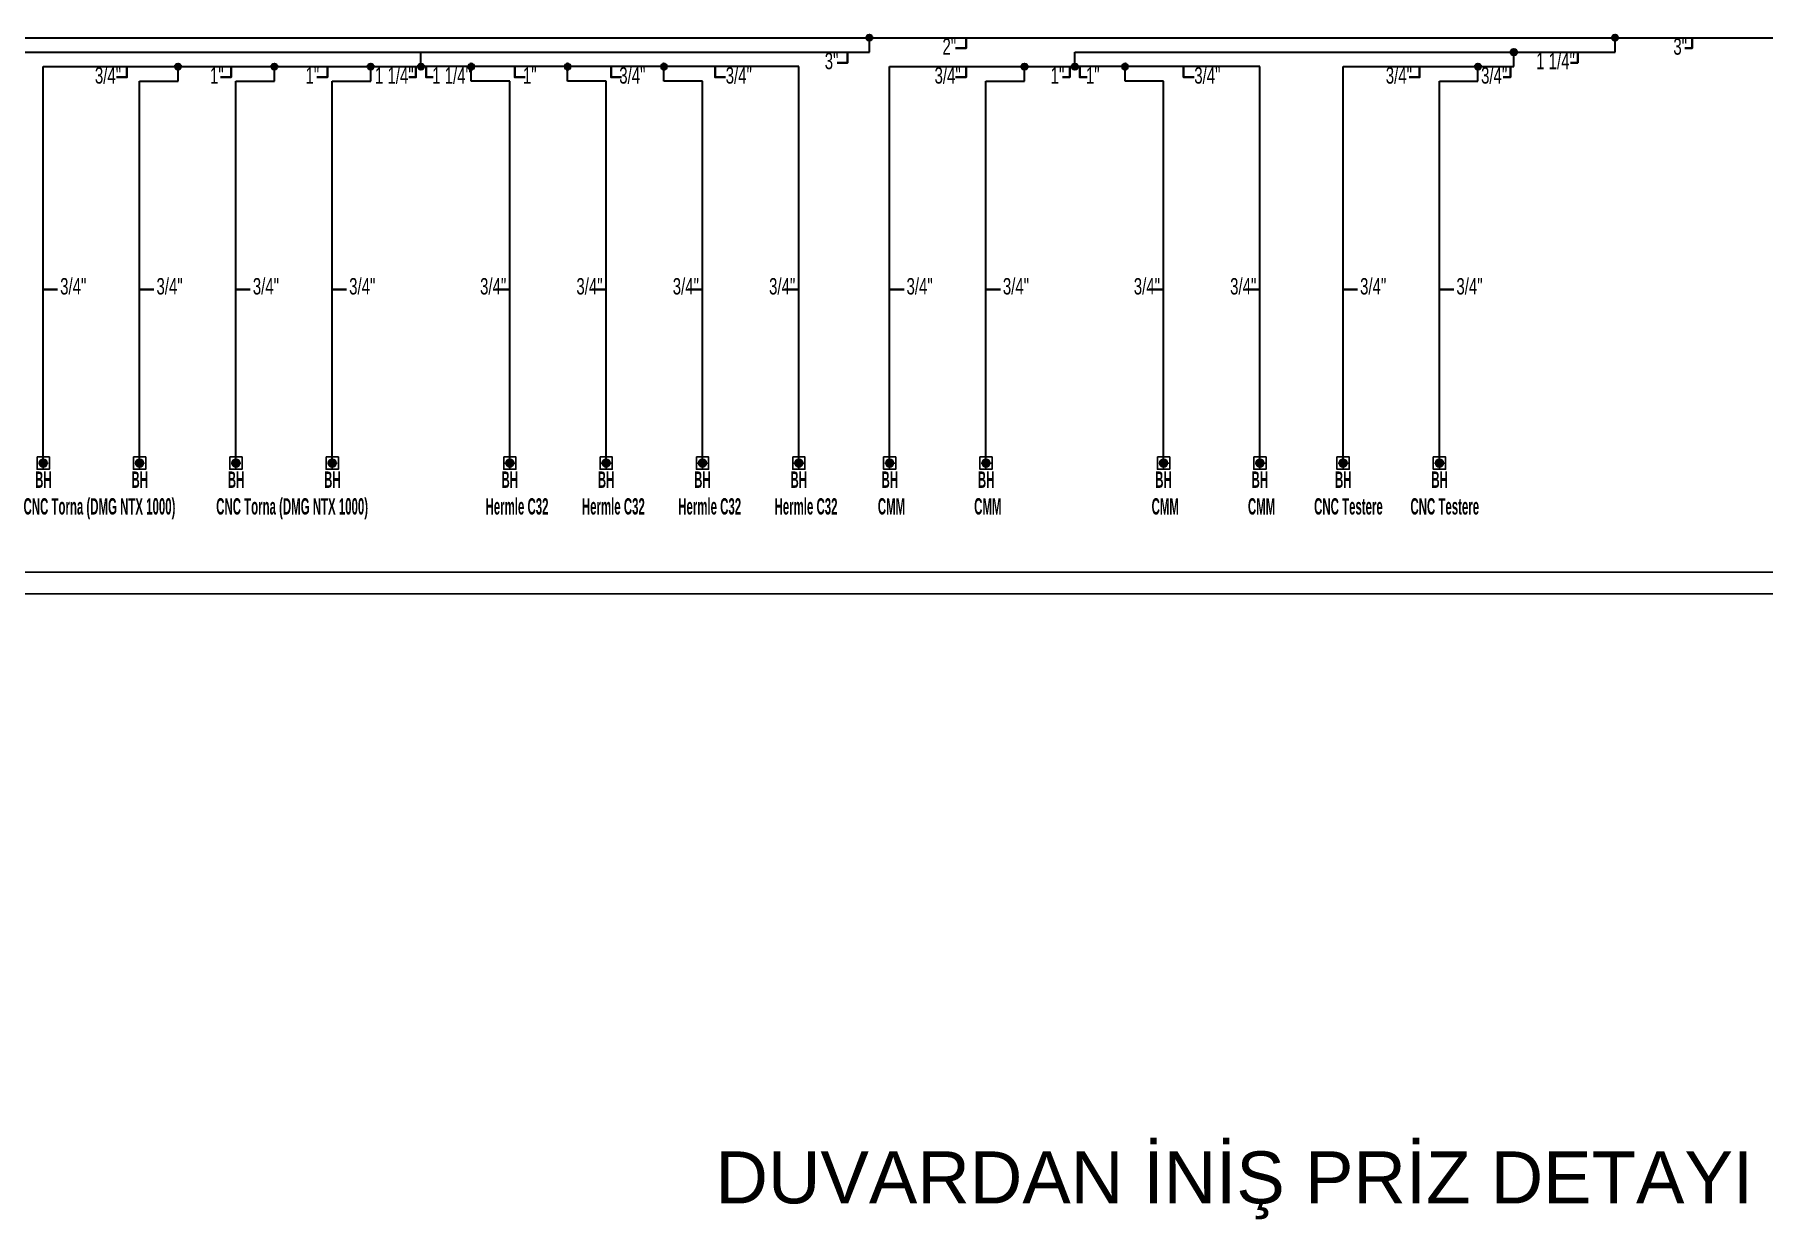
# Model space of a CAD drawing. Header units: centimetres. Extents: x 392964 to 515689, y 49661 to 58661.
# Drawn here: x 504907 to 506702, y 52688 to 53918 of the extents above; entities that cross this region are included whole.
import ezdxf
from ezdxf.enums import TextEntityAlignment as Align

# ---------------------------------------------------------------- set-up
doc = ezdxf.new("R2010")
doc.units = ezdxf.units.CM
doc.linetypes.add('MEDSISTEMBH_LINE', pattern=[1.5, 1.3, 0, -0.2])
doc.layers.add('---___EB_draft04_yazi', color=8, linetype='Continuous')
doc.layers.add('-M-VALVE', color=7, linetype='Continuous')
for name, color, linetype, lineweight in [('0-KRCN-BAS HAVA', 101, 'BASINÇ HAVA', 35), ('0-KRCN-SHT-02CIHAZ', 132, 'Continuous', 25), ('_MDS_0', 7, 'Continuous', 30), ('_MDS_BORU_22.00X1.00_BASINÇLI HAVA', 5, 'Continuous', 30), ('_MDS_TEE', 7, 'Continuous', 30)]:
    doc.layers.add(name, color=color, linetype=linetype, lineweight=lineweight)
doc.styles.add('Normal', font='arial.ttf')
doc.styles.add('ON', font='ARIALN.TTF', dxfattribs={"width": 0.8, "height": 6})
doc.styles.add('OYAK', font='arialbd.ttf')
doc.styles.get("Standard").update_dxf_attribs({"font": 'arial.ttf'})
doc.linetypes.add('BASINÇ HAVA', pattern='A,0.5,-0.2,["BH",Standard,S=0.1,R=0,X=-0.1,Y=-0.05],-0.2', length=0.9)

# ---------------------------------------------------------------- blocks, each defined once
blk = doc.blocks.new('TEE')
at = {"layer": '_MDS_TEE'}
h = blk.add_hatch(color=256, dxfattribs=at)
h.dxf.hatch_style = 1
edge = h.paths.add_edge_path()
edge.add_arc((0, 0), 50, 0, 360)
blk.add_circle((0, 0), 50, dxfattribs=at)
blk = doc.blocks.new('G$C63E5540C')
at = {"layer": '-M-VALVE', "color": 7}
for p, q in [((-4, 0), (4.1, 0)), ((-0.6, 0.5), (-0.6, -0.4)), ((-0.2, 1.4), (-0.2, 1.1)), ((0, -4), (0, 4.1)), ((0.2, 1.4), (0.2, 1.1)), ((0.6, 0.5), (0.6, -0.4))]:
    blk.add_line(p, q, dxfattribs=at)
blk.add_lwpolyline([(-5, 5), (5, 5), (5, -5), (-5, -5)], close=True, dxfattribs=at)
for radius in [3.23, 3.02, 3.02, 2.11, 2.11, 2, 2.01, 1.39, 1.12, 0.808, 0.742, 0.528, 0.449, 0.277, 0.00284]:
    blk.add_circle((0, 0), radius, dxfattribs=at)
for radius, start, end in [(0.594, 7.7463, 172.2537), (0.627, 20.1809, 159.8191), (0.594, 187.7463, 352.2537), (0.627, 200.1809, 339.8191)]:
    blk.add_arc((0, 0), radius, start, end, dxfattribs=at)
for points in [[(-0.2, -0.1), (-0.2, -0.1), (-0.2, -0.1), (-0.2, -0.1), (-0.2, -0.1), (-0.2, -0.1), (-0.2, -0.1), (-0.2, 0), (-0.2, 0), (-0.2, 0), (-0.2, 0), (-0.2, 0.1), (-0.2, 0.1), (-0.2, 0.1), (-0.2, 0.1), (-0.2, 0.1), (-0.2, 0.1), (-0.2, 0.1)], [(0.2, 0.1), (0.2, 0.1), (0.2, 0.1), (0.2, 0.1), (0.2, 0.1), (0.2, 0.1), (0.2, 0.1), (0.2, 0), (0.2, 0), (0.2, 0), (0.2, 0), (0.2, -0.1), (0.2, -0.1), (0.2, -0.1), (0.2, -0.1), (0.2, -0.1), (0.2, -0.1), (0.2, -0.1)]]:
    blk.add_open_spline(points, degree=3, knots=[1.48617, 1.48617, 1.48617, 1.48617, 1.618518, 1.618518, 1.842375, 1.842375, 2.168854, 2.168854, 2.495334, 2.495334, 2.821813, 2.821813, 3.148293, 3.148293, 3.372149, 3.372149, 3.504498, 3.504498, 3.504498, 3.504498], dxfattribs=at)

msp = doc.modelspace()

# ---------------------------------------------------------------- linework, layer by layer
at = {"layer": '0-KRCN-BAS HAVA', "color": 4, "ltscale": 150}
for points in [[(505863.4, 53903.5), (505874.4, 53903.5), (505874.4, 53914.5)], [(506620.6, 53903.5), (506628.1, 53903.5), (506628.1, 53914.5)], [(505740.6, 53888.5), (505751.5, 53888.5), (505751.5, 53899.5)], [(506501.8, 53888.5), (506509.3, 53888.5), (506509.3, 53899.5)], [(504992.5, 53873.5), (505003.4, 53873.5), (505003.4, 53884.5)], [(505100.4, 53873.5), (505111.4, 53873.5), (505111.4, 53884.5)], [(505200.4, 53873.5), (505211.4, 53873.5), (505211.4, 53884.5)], [(505295.9, 53873.5), (505303.4, 53873.5), (505303.4, 53884.5)], [(505321.4, 53873.5), (505313.9, 53873.5), (505313.9, 53884.5)], [(505416.8, 53873.5), (505405.9, 53873.5), (505405.9, 53884.5)], [(505516.8, 53873.5), (505505.9, 53873.5), (505505.9, 53884.5)], [(505624.8, 53873.5), (505613.8, 53873.5), (505613.8, 53884.5)], [(505863.4, 53873.5), (505874.4, 53873.5), (505874.4, 53884.5)], [(505974.5, 53873.5), (505982, 53873.5), (505982, 53884.5)], [(506000, 53873.5), (505992.5, 53873.5), (505992.5, 53884.5)], [(506111.1, 53873.5), (506100.2, 53873.5), (506100.2, 53884.5)], [(506334.2, 53873.5), (506345.1, 53873.5), (506345.1, 53884.5)], [(506432, 53873.5), (506439.5, 53873.5), (506439.5, 53884.5)], [(504916.4, 53653.2), (504931.4, 53653.2)], [(505016.4, 53653.2), (505031.4, 53653.2)], [(505116.4, 53653.2), (505131.4, 53653.2)], [(505216.4, 53653.2), (505231.4, 53653.2)], [(505400.8, 53653.2), (505385.8, 53653.2)], [(505500.8, 53653.2), (505485.8, 53653.2)], [(505600.8, 53653.2), (505585.8, 53653.2)], [(505700.8, 53653.2), (505685.8, 53653.2)], [(505795.1, 53653.2), (505810.1, 53653.2)], [(505895.1, 53653.2), (505910.1, 53653.2)], [(506079.5, 53653.2), (506064.5, 53653.2)], [(506179.5, 53653.2), (506164.5, 53653.2)], [(506265.8, 53653.2), (506280.8, 53653.2)], [(506365.8, 53653.2), (506380.8, 53653.2)]]:
    msp.add_lwpolyline(points, dxfattribs=at)
at = {"layer": '0-KRCN-SHT-02CIHAZ', "color": 8}
for p, q in [((503564.1, 53359.5), (513155.2, 53359.5)), ((513155.2, 53337), (503564.1, 53337))]:
    msp.add_line(p, q, dxfattribs=at)
at = {"layer": '_MDS_BORU_22.00X1.00_BASINÇLI HAVA', "linetype": 'MEDSISTEMBH_LINE', "ltscale": 80}
for p, q in [((503564.1, 53914.5), (511848, 53914.5)), ((505774, 53899.5), (505774, 53914.5)), ((506548.1, 53899.5), (506548.1, 53914.5)), ((503564.1, 53899.5), (505774, 53899.5)), ((505308.6, 53884.5), (505308.6, 53899.5)), ((505987.3, 53899.5), (506548.1, 53899.5)), ((505987.3, 53884.5), (505987.3, 53899.5)), ((506443, 53884.5), (506443, 53899.5)), ((504916.4, 53884.5), (505308.6, 53884.5)), ((504916.4, 53472.9), (504916.4, 53884.5)), ((505056.4, 53869.5), (505056.4, 53884.5)), ((505156.4, 53869.5), (505156.4, 53884.5)), ((505256.4, 53869.5), (505256.4, 53884.5)), ((505700.8, 53884.5), (505308.6, 53884.5)), ((505360.8, 53869.5), (505360.8, 53884.5)), ((505460.8, 53869.5), (505460.8, 53884.5)), ((505560.8, 53869.5), (505560.8, 53884.5)), ((505700.8, 53472.9), (505700.8, 53884.5)), ((505795.1, 53884.5), (505987.3, 53884.5)), ((505795.1, 53472.9), (505795.1, 53884.5)), ((505935.1, 53869.5), (505935.1, 53884.5)), ((506179.5, 53884.5), (505987.3, 53884.5)), ((506039.5, 53869.5), (506039.5, 53884.5)), ((506179.5, 53472.9), (506179.5, 53884.5)), ((506265.8, 53884.5), (506443, 53884.5)), ((506265.8, 53472.9), (506265.8, 53884.5)), ((506405.8, 53869.5), (506405.8, 53884.5)), ((505016.4, 53472.9), (505016.4, 53869.5)), ((505016.4, 53869.5), (505056.4, 53869.5)), ((505116.4, 53472.9), (505116.4, 53869.5)), ((505116.4, 53869.5), (505156.4, 53869.5)), ((505216.4, 53472.9), (505216.4, 53869.5)), ((505216.4, 53869.5), (505256.4, 53869.5)), ((505400.8, 53869.5), (505360.8, 53869.5)), ((505400.8, 53472.9), (505400.8, 53869.5)), ((505500.8, 53869.5), (505460.8, 53869.5)), ((505500.8, 53472.9), (505500.8, 53869.5)), ((505600.8, 53869.5), (505560.8, 53869.5)), ((505600.8, 53472.9), (505600.8, 53869.5)), ((505895.1, 53472.9), (505895.1, 53869.5)), ((505895.1, 53869.5), (505935.1, 53869.5)), ((506079.5, 53869.5), (506039.5, 53869.5)), ((506079.5, 53472.9), (506079.5, 53869.5)), ((506365.8, 53472.9), (506365.8, 53869.5)), ((506365.8, 53869.5), (506405.8, 53869.5))]:
    msp.add_line(p, q, dxfattribs=at)

# ---------------------------------------------------------------- block references
at = {"layer": '-M-VALVE', "color": 7, "xscale": 1.276512899816038, "yscale": 1.276512899816038, "zscale": 1.276512899816038}
for p in [(504916.5, 53472.8), (505016.5, 53472.8), (505116.5, 53472.8), (505216.5, 53472.8), (505400.8, 53472.8), (505500.8, 53472.8), (505600.8, 53472.8), (505700.8, 53472.8), (505795.1, 53472.8), (505895.1, 53472.8), (506079.5, 53472.8), (506179.5, 53472.8), (506265.8, 53472.8), (506365.8, 53472.8)]:
    msp.add_blockref('G$C63E5540C', p, dxfattribs=at)
at = {"layer": '_MDS_BORU_22.00X1.00_BASINÇLI HAVA', "linetype": 'MEDSISTEMBH_LINE', "ltscale": 80, "yscale": 0.065, "zscale": 0.065}
for p, xscale, rotation in [((505774, 53914.5), 0.065, 90.00000000000001), ((506548.1, 53914.5), 0.065, 90.00000000000001), ((506443, 53899.5), 0.065, 90.00000000000001), ((505056.4, 53884.5), 0.065, 90.00000000000001), ((505156.4, 53884.5), 0.065, 90.00000000000001), ((505256.4, 53884.5), 0.065, 90.00000000000001), ((505308.6, 53884.5), 0.065, 90.00000000000001), ((505360.8, 53884.5), -0.065, 270), ((505460.8, 53884.5), -0.065, 270), ((505560.8, 53884.5), -0.065, 270), ((505935.1, 53884.5), 0.065, 90.00000000000001), ((505987.3, 53884.5), 0.065, 90.00000000000001), ((506039.5, 53884.5), -0.065, 270), ((506405.8, 53884.5), 0.065, 90.00000000000001)]:
    msp.add_blockref('TEE', p, dxfattribs=dict(at, xscale=xscale, rotation=rotation))

# ---------------------------------------------------------------- texts
at = {"layer": '---___EB_draft04_yazi', "color": 1, "style": 'Normal'}
msp.add_text('DUVARDAN İNİŞ PRİZ DETAYI ', height=54, dxfattribs=at).set_placement((505614.3, 52704.2))
at = {"layer": '0-KRCN-BAS HAVA', "color": 4, "ltscale": 150, "style": 'ON', "width": 0.8}
for s, p in [('2"', (505849.9, 53896.8)), ('3"', (506608.6, 53896.8)), ('3"', (505727.7, 53881.8)), ('1 1/4"', (506466.2, 53881.8)), ('3/4"', (504970.1, 53866.8)), ('1"', (505089.6, 53866.8)), ('1"', (505188.7, 53866.8)), ('1 1/4"', (505260.8, 53866.8)), ('1 1/4"', (505320.2, 53866.8)), ('1"', (505414.4, 53866.8)), ('3/4"', (505514.4, 53866.8)), ('3/4"', (505624.9, 53866.8)), ('3/4"', (505841.7, 53866.8)), ('1"', (505962.2, 53866.8)), ('1"', (505998.8, 53866.8)), ('3/4"', (506111.3, 53866.8)), ('3/4"', (506310.1, 53866.8)), ('3/4"', (506409, 53866.8)), ('3/4"', (504934, 53647.9)), ('3/4"', (505034, 53647.9)), ('3/4"', (505134, 53647.9)), ('3/4"', (505234, 53647.9)), ('3/4"', (505369.9, 53647.9)), ('3/4"', (505469.9, 53647.9)), ('3/4"', (505569.9, 53647.9)), ('3/4"', (505669.9, 53647.9)), ('3/4"', (505812.6, 53647.9)), ('3/4"', (505912.6, 53647.9)), ('3/4"', (506048.5, 53647.9)), ('3/4"', (506148.5, 53647.9)), ('3/4"', (506283.4, 53647.9)), ('3/4"', (506383.4, 53647.9))]:
    msp.add_text(s, height=17, dxfattribs=at).set_placement(p)
at = {"layer": '_MDS_0', "style": 'OYAK', "width": 0.5}
for p in [(504916.6, 53442), (505016.6, 53442), (505116.6, 53442), (505216.6, 53442), (505400.7, 53442), (505500.7, 53442), (505600.7, 53442), (505700.7, 53442), (505795.2, 53442), (505895.2, 53442), (506079.3, 53442), (506179.3, 53442), (506266, 53442), (506366, 53442)]:
    msp.add_text('BH', height=17, dxfattribs=at).set_placement(p, align=Align.BOTTOM_CENTER)
at = {"layer": '_MDS_0', "color": 61, "style": 'OYAK', "width": 0.5}
for s, p in [('CNC Torna (DMG NTX 1000)', (504896, 53414.3, 0)), ('CNC Torna (DMG NTX 1000)', (505096, 53414.3, 0)), ('Hermle C32 ', (505375.6, 53414.3, 0)), ('Hermle C32 ', (505475.6, 53414.3, 0)), ('Hermle C32 ', (505575.6, 53414.3, 0)), ('Hermle C32 ', (505675.6, 53414.3, 0)), ('CMM', (505782.8, 53414.3, 0)), ('CMM', (505882.8, 53414.3, 0)), ('CMM', (506067, 53414.3, 0)), ('CMM', (506167, 53414.3, 0)), ('CNC Testere', (506235.7, 53414.3, 0)), ('CNC Testere', (506335.7, 53414.3, 0))]:
    msp.add_text(s, height=17, dxfattribs=at).set_placement(p, align=Align.BOTTOM_LEFT)

doc.saveas('drawing.dxf')
